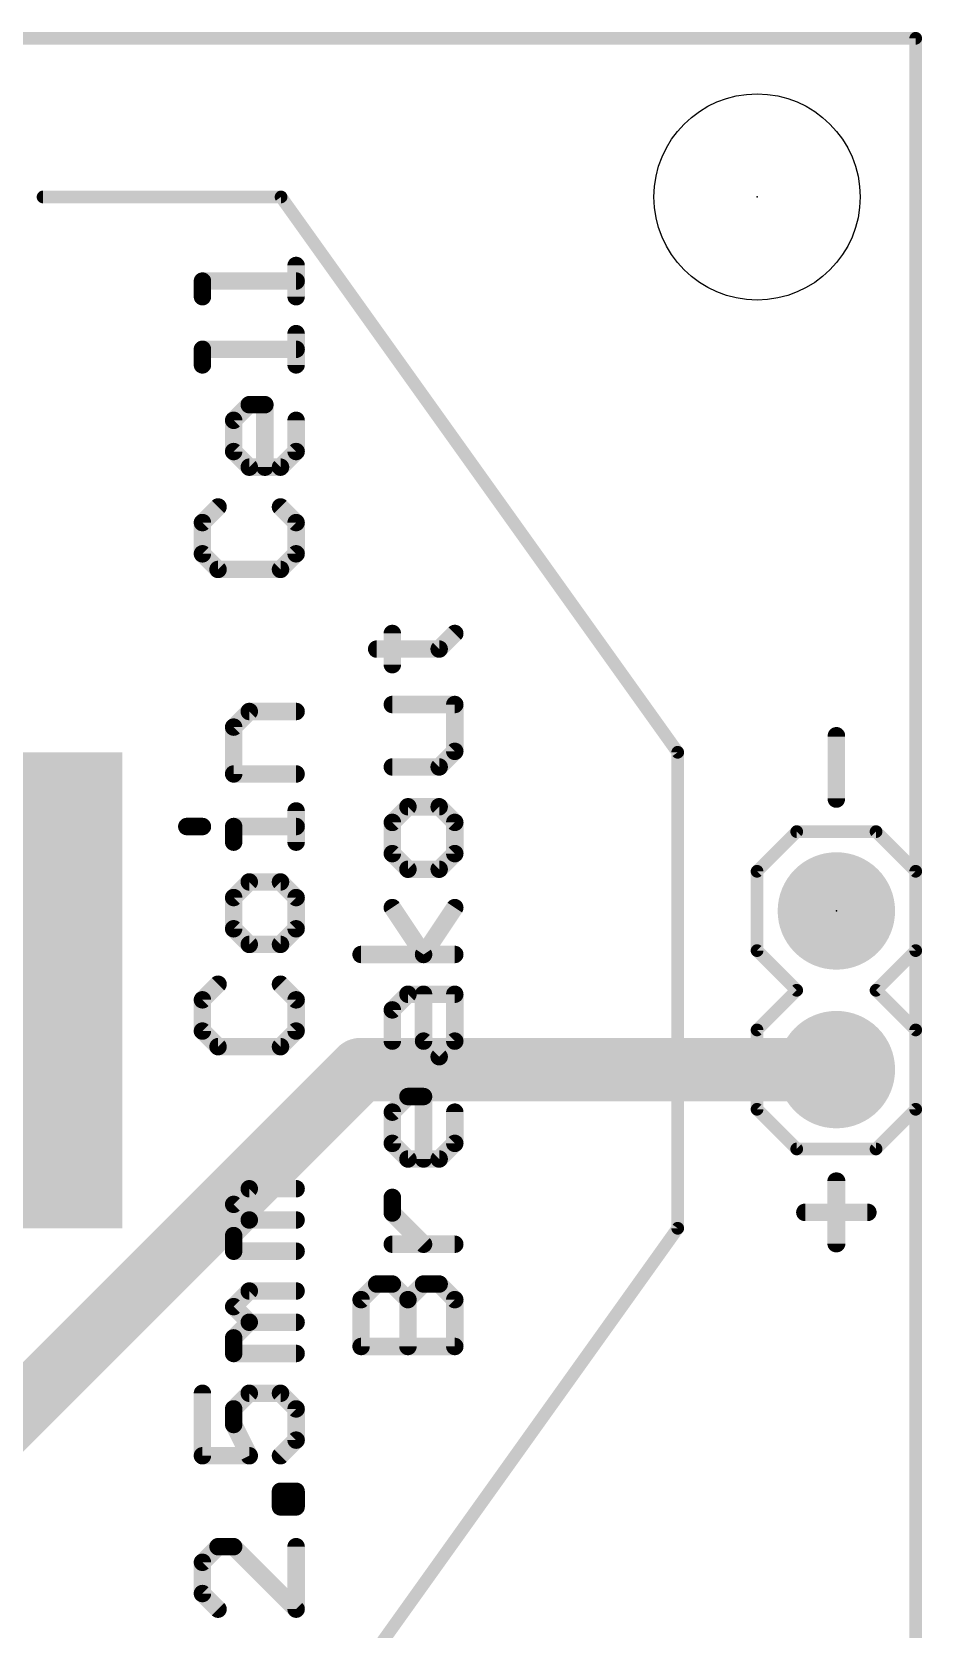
# Model space of a CAD drawing. Extents: x -1.3 to 26.8, y -12.7 to 30.6.
# Drawn here: x 12.52 to 26.77, y 5.01 to 30.58 of the extents above; entities that cross this region are included whole.
import ezdxf

# ---------------------------------------------------------------- set-up
doc = ezdxf.new("R2010")
doc.units = 0
for name, color, linetype in [('1', 12, 'CONTINUOUS'), ('16', 132, 'CONTINUOUS'), ('17', 110, 'CONTINUOUS'), ('20', 53, 'CONTINUOUS'), ('21', 41, 'CONTINUOUS'), ('22', 40, 'CONTINUOUS'), ('23', 53, 'CONTINUOUS'), ('51', 53, 'CONTINUOUS')]:
    doc.layers.add(name, color=color, linetype=linetype)

# ---------------------------------------------------------------- blocks, each defined once
blk = doc.blocks.new('RECT')
blk.add_solid([(-0.5, -0.5), (0.5, -0.5), (-0.5, 0.5), (0.5, 0.5)])
blk = doc.blocks.new('ROUNDP')
at = {"const_width": 0.5}
blk.add_lwpolyline([(0, -0.25, 1), (0, 0.25, 1), (0, -0.25)], format="xyb", dxfattribs=at)

msp = doc.modelspace()

# ---------------------------------------------------------------- linework, layer by layer
at = {"layer": '1'}
for points, const_width in [([(26.67, 30.48), (0, 30.48)], 0.2032), ([(26.67, 0), (26.67, 30.48)], 0.2032), ([(10.16, 6.35), (17.78, 13.97)], 1.016), ([(17.78, 13.97), (25.4, 13.97)], 1.016)]:
    msp.add_lwpolyline(points, dxfattribs=dict(at, const_width=const_width))
for points, const_width in [([(26.7208, 30.48, 1), (26.6192, 30.48)], 0.1016), ([(26.67, 30.4292, 1), (26.67, 30.5308)], 0.1016), ([(17.78, 14.224, 1), (17.78, 13.716)], 0.508), ([(17.9596, 13.7904, 1), (17.6004, 14.1496)], 0.508), ([(25.4, 13.716, 1), (25.4, 14.224)], 0.508)]:
    msp.add_lwpolyline(points, format="xyb", dxfattribs=dict(at, const_width=const_width))
at = {"layer": '16', "const_width": 0.2032}
for points in [[(26.67, 30.48), (0, 30.48)], [(26.67, 0), (26.67, 30.48)]]:
    msp.add_lwpolyline(points, dxfattribs=at)
at = {"layer": '16', "const_width": 0.1016}
for points in [[(26.7208, 30.48, 1), (26.6192, 30.48)], [(26.67, 30.4292, 1), (26.67, 30.5308)]]:
    msp.add_lwpolyline(points, format="xyb", dxfattribs=at)
at = {"layer": '20', "const_width": 0.2032}
for points in [[(26.67, 30.48), (0, 30.48)], [(26.67, 0), (26.67, 30.48)]]:
    msp.add_lwpolyline(points, dxfattribs=at)
at = {"layer": '20', "const_width": 0.1016}
for points in [[(26.7208, 30.48, 1), (26.6192, 30.48)], [(26.67, 30.4292, 1), (26.67, 30.5308)]]:
    msp.add_lwpolyline(points, format="xyb", dxfattribs=at)
at = {"layer": '20'}
msp.add_circle((24.13, 27.94), 1.651, dxfattribs=at)
at = {"layer": '21'}
for points, const_width in [([(16.7513, 26.343), (16.7513, 26.843)], 0.2794), ([(15.2514, 26.343), (15.2514, 26.593)], 0.2794), ([(15.2514, 26.593), (16.7513, 26.593)], 0.2794), ([(16.7513, 25.2516), (16.7513, 25.7516)], 0.2794), ([(15.2514, 25.2516), (15.2514, 25.5016)], 0.2794), ([(15.2514, 25.5016), (16.7513, 25.5016)], 0.2794), ([(15.7514, 24.3644), (16.0014, 24.6144)], 0.2794), ([(16.0014, 24.6144), (16.2513, 24.6144)], 0.2794), ([(16.2513, 24.6144), (16.2513, 23.6144)], 0.2794), ([(15.7514, 23.8644), (15.7514, 24.3644)], 0.2794), ([(16.7513, 24.3644), (16.7513, 23.8644)], 0.2794), ([(16.0014, 23.6144), (15.7514, 23.8644)], 0.2794), ([(16.7513, 23.8644), (16.5013, 23.6144)], 0.2794), ([(16.5013, 23.6144), (16.0014, 23.6144)], 0.2794), ([(15.5014, 22.9772), (15.2514, 22.7272)], 0.2794), ([(16.7513, 22.7272), (16.5013, 22.9772)], 0.2794), ([(15.2514, 22.7272), (15.2514, 22.2273)], 0.2794), ([(16.7513, 22.2273), (16.7513, 22.7272)], 0.2794), ([(15.2514, 22.2273), (15.5014, 21.9773)], 0.2794), ([(16.5013, 21.9773), (16.7513, 22.2273)], 0.2794), ([(15.5014, 21.9773), (16.5013, 21.9773)], 0.2794), ([(18.2914, 20.4521), (18.2914, 20.952)], 0.2794), ([(19.0413, 20.7021), (19.2913, 20.952)], 0.2794), ([(18.0414, 20.7021), (19.0413, 20.7021)], 0.2794), ([(19.2913, 19.8148), (18.2914, 19.8148)], 0.2794), ([(19.2913, 19.0649), (19.2913, 19.8148)], 0.2794), ([(15.7514, 19.4529), (16.0014, 19.7029)], 0.2794), ([(16.0014, 19.7029), (16.7513, 19.7029)], 0.2794), ([(15.7514, 18.703), (15.7514, 19.4529)], 0.2794), ([(25.3994, 18.3007), (25.3994, 19.3006)], 0.2794), ([(19.0413, 18.8149), (19.2913, 19.0649)], 0.2794), ([(18.2914, 18.8149), (19.0413, 18.8149)], 0.2794), ([(16.7513, 18.703), (15.7514, 18.703)], 0.2794), ([(16.7513, 17.6115), (16.7513, 18.1115)], 0.2794), ([(18.5414, 18.1777), (18.2914, 17.9277)], 0.2794), ([(19.0413, 18.1777), (18.5414, 18.1777)], 0.2794), ([(19.2913, 17.9277), (19.0413, 18.1777)], 0.2794), ([(15.0014, 17.8615), (15.2514, 17.8615)], 0.2794), ([(15.7514, 17.6115), (15.7514, 17.8615)], 0.2794), ([(15.7514, 17.8615), (16.7513, 17.8615)], 0.2794), ([(18.2914, 17.9277), (18.2914, 17.4277)], 0.2794), ([(19.2913, 17.4277), (19.2913, 17.9277)], 0.2794), ([(24.765, 17.78), (24.13, 17.145)], 0.2032), ([(26.035, 17.78), (24.765, 17.78)], 0.2032), ([(26.67, 17.145), (26.035, 17.78)], 0.2032), ([(18.2914, 17.4277), (18.5414, 17.1778)], 0.2794), ([(19.0413, 17.1778), (19.2913, 17.4277)], 0.2794), ([(18.5414, 17.1778), (19.0413, 17.1778)], 0.2794), ([(24.13, 15.875), (24.13, 17.145)], 0.2032), ([(26.67, 17.145), (26.67, 15.875)], 0.2032), ([(16.0014, 16.9743), (15.7514, 16.7243)], 0.2794), ([(16.5013, 16.9743), (16.0014, 16.9743)], 0.2794), ([(16.7513, 16.7243), (16.5013, 16.9743)], 0.2794), ([(15.7514, 16.7243), (15.7514, 16.2244)], 0.2794), ([(16.7513, 16.2244), (16.7513, 16.7243)], 0.2794), ([(18.7913, 15.8135), (18.2914, 16.5634)], 0.2794), ([(19.2913, 16.5634), (18.7913, 15.8135)], 0.2794), ([(15.7514, 16.2244), (16.0014, 15.9744)], 0.2794), ([(16.5013, 15.9744), (16.7513, 16.2244)], 0.2794), ([(16.0014, 15.9744), (16.5013, 15.9744)], 0.2794), ([(19.2913, 15.8135), (17.7914, 15.8135)], 0.2794), ([(24.765, 15.24), (24.13, 15.875)], 0.2032), ([(26.67, 15.875), (26.035, 15.24)], 0.2032), ([(15.5014, 15.3371), (15.2514, 15.0872)], 0.2794), ([(16.7513, 15.0872), (16.5013, 15.3371)], 0.2794), ([(24.13, 14.605), (24.765, 15.24)], 0.2032), ([(26.035, 15.24), (26.67, 14.605)], 0.2032), ([(15.2514, 15.0872), (15.2514, 14.5872)], 0.2794), ([(16.7513, 14.5872), (16.7513, 15.0872)], 0.2794), ([(18.2914, 14.9263), (18.5414, 15.1762)], 0.2794), ([(18.5414, 15.1762), (19.2913, 15.1762)], 0.2794), ([(18.7913, 14.4263), (18.7913, 15.1762)], 0.2794), ([(19.2913, 15.1762), (19.2913, 14.4263)], 0.2794), ([(18.2914, 14.4263), (18.2914, 14.9263)], 0.2794), ([(15.2514, 14.5872), (15.5014, 14.3372)], 0.2794), ([(16.5013, 14.3372), (16.7513, 14.5872)], 0.2794), ([(24.13, 13.335), (24.13, 14.605)], 0.2032), ([(26.67, 14.605), (26.67, 13.335)], 0.2032), ([(15.5014, 14.3372), (16.5013, 14.3372)], 0.2794), ([(19.0413, 14.1763), (18.7913, 14.4263)], 0.2794), ([(19.2913, 14.4263), (19.0413, 14.1763)], 0.2794), ([(18.2914, 13.2891), (18.5414, 13.5391)], 0.2794), ([(18.5414, 13.5391), (18.7913, 13.5391)], 0.2794), ([(18.7913, 13.5391), (18.7913, 12.5392)], 0.2794), ([(18.2914, 12.7891), (18.2914, 13.2891)], 0.2794), ([(19.2913, 13.2891), (19.2913, 12.7891)], 0.2794), ([(24.765, 12.7), (24.13, 13.335)], 0.2032), ([(26.67, 13.335), (26.035, 12.7)], 0.2032), ([(18.5414, 12.5392), (18.2914, 12.7891)], 0.2794), ([(19.2913, 12.7891), (19.0413, 12.5392)], 0.2794), ([(26.035, 12.7), (24.765, 12.7)], 0.2032), ([(19.0413, 12.5392), (18.5414, 12.5392)], 0.2794), ([(25.4047, 12.1846), (25.4047, 11.1847)], 0.2794), ([(15.7514, 11.8128), (16.0014, 12.0628)], 0.2794), ([(16.0014, 12.0628), (16.7513, 12.0628)], 0.2794), ([(18.2914, 11.6748), (18.2914, 11.9248)], 0.2794), ([(16.0014, 11.5629), (15.7514, 11.8128)], 0.2794), ([(18.7913, 11.1749), (18.2914, 11.6748)], 0.2794), ([(24.9047, 11.6846), (25.9046, 11.6846)], 0.2794), ([(15.7514, 11.3129), (16.0014, 11.5629)], 0.2794), ([(16.0014, 11.5629), (16.7513, 11.5629)], 0.2794), ([(15.7514, 11.0629), (15.7514, 11.3129)], 0.2794), ([(19.2913, 11.1749), (18.2914, 11.1749)], 0.2794), ([(16.7513, 11.0629), (15.7514, 11.0629)], 0.2794), ([(15.7514, 10.1757), (16.0014, 10.4257)], 0.2794), ([(16.0014, 10.4257), (16.7513, 10.4257)], 0.2794), ([(17.7914, 10.2876), (18.0414, 10.5376)], 0.2794), ([(18.0414, 10.5376), (18.2914, 10.5376)], 0.2794), ([(18.2914, 10.5376), (18.5414, 10.2876)], 0.2794), ([(18.5414, 10.2876), (18.7913, 10.5376)], 0.2794), ([(18.7913, 10.5376), (19.0413, 10.5376)], 0.2794), ([(19.0413, 10.5376), (19.2913, 10.2876)], 0.2794), ([(16.0014, 9.9257), (15.7514, 10.1757)], 0.2794), ([(17.7914, 9.5377), (17.7914, 10.2876)], 0.2794), ([(18.5414, 9.5377), (18.5414, 10.2876)], 0.2794), ([(19.2913, 10.2876), (19.2913, 9.5377)], 0.2794), ([(15.7514, 9.6757), (16.0014, 9.9257)], 0.2794), ([(16.0014, 9.9257), (16.7513, 9.9257)], 0.2794), ([(15.7514, 9.4257), (15.7514, 9.6757)], 0.2794), ([(16.7513, 9.4257), (15.7514, 9.4257)], 0.2794), ([(19.2913, 9.5377), (17.7914, 9.5377)], 0.2794), ([(15.2514, 8.7885), (15.2514, 7.7886)], 0.2794), ([(15.7514, 8.5385), (16.0014, 8.7885)], 0.2794), ([(16.0014, 8.7885), (16.5013, 8.7885)], 0.2794), ([(16.5013, 8.7885), (16.7513, 8.5385)], 0.2794), ([(15.7514, 8.2886), (15.7514, 8.5385)], 0.2794), ([(16.7513, 8.5385), (16.7513, 8.0386)], 0.2794), ([(16.0014, 7.7886), (15.7514, 8.2886)], 0.2794), ([(15.2514, 7.7886), (16.0014, 7.7886)], 0.2794), ([(16.7513, 8.0386), (16.5013, 7.7886)], 0.2794), ([(16.5013, 6.97), (16.5013, 7.22)], 0.2794), ([(16.5013, 7.22), (16.7513, 7.22)], 0.2794), ([(16.7513, 7.22), (16.7513, 6.97)], 0.2794), ([(16.7513, 6.97), (16.5013, 6.97)], 0.2794), ([(15.5014, 6.3328), (15.2514, 6.0828)], 0.2794), ([(15.7514, 6.3328), (15.5014, 6.3328)], 0.2794), ([(16.7513, 5.3329), (15.7514, 6.3328)], 0.2794), ([(16.7513, 6.3328), (16.7513, 5.3329)], 0.2794), ([(15.2514, 6.0828), (15.2514, 5.5828)], 0.2794), ([(15.2514, 5.5828), (15.5014, 5.3329)], 0.2794)]:
    msp.add_lwpolyline(points, dxfattribs=dict(at, const_width=const_width))
for points, const_width in [([(16.8211, 26.843, 1), (16.6815, 26.843)], 0.1397), ([(15.3213, 26.593, 1), (15.1816, 26.593)], 0.1397), ([(15.2514, 26.6629, 1), (15.2514, 26.5232)], 0.1397), ([(16.7513, 26.5232, 1), (16.7513, 26.6629)], 0.1397), ([(15.1816, 26.343, 1), (15.3213, 26.343)], 0.1397), ([(16.6815, 26.343, 1), (16.8211, 26.343)], 0.1397), ([(16.8211, 25.7516, 1), (16.6815, 25.7516)], 0.1397), ([(15.3213, 25.5016, 1), (15.1816, 25.5016)], 0.1397), ([(15.2514, 25.5714, 1), (15.2514, 25.4317)], 0.1397), ([(16.7513, 25.4317, 1), (16.7513, 25.5714)], 0.1397), ([(15.1816, 25.2516, 1), (15.3213, 25.2516)], 0.1397), ([(16.6815, 25.2516, 1), (16.8211, 25.2516)], 0.1397), ([(16.0014, 24.6842, 1), (16.0014, 24.5445)], 0.1397), ([(16.0508, 24.565, 1), (15.952, 24.6637)], 0.1397), ([(16.3212, 24.6144, 1), (16.1815, 24.6144)], 0.1397), ([(16.2513, 24.5445, 1), (16.2513, 24.6842)], 0.1397), ([(15.8212, 24.3644, 1), (15.6815, 24.3644)], 0.1397), ([(15.702, 24.4138, 1), (15.8008, 24.315)], 0.1397), ([(16.8211, 24.3644, 1), (16.6815, 24.3644)], 0.1397), ([(15.6815, 23.8644, 1), (15.8212, 23.8644)], 0.1397), ([(15.8008, 23.9138, 1), (15.702, 23.815)], 0.1397), ([(16.6815, 23.8644, 1), (16.8211, 23.8644)], 0.1397), ([(16.8007, 23.815, 1), (16.7019, 23.9138)], 0.1397), ([(16.0014, 23.6843, 1), (16.0014, 23.5446)], 0.1397), ([(15.952, 23.565, 1), (16.0508, 23.6638)], 0.1397), ([(16.1815, 23.6144, 1), (16.3212, 23.6144)], 0.1397), ([(16.4519, 23.6638, 1), (16.5507, 23.565)], 0.1397), ([(16.5013, 23.5446, 1), (16.5013, 23.6843)], 0.1397), ([(15.5508, 22.9278, 1), (15.452, 23.0266)], 0.1397), ([(16.5507, 23.0266, 1), (16.4519, 22.9278)], 0.1397), ([(15.3213, 22.7272, 1), (15.1816, 22.7272)], 0.1397), ([(15.202, 22.7766, 1), (15.3008, 22.6778)], 0.1397), ([(16.8211, 22.7272, 1), (16.6815, 22.7272)], 0.1397), ([(16.7019, 22.6778, 1), (16.8007, 22.7766)], 0.1397), ([(15.3008, 22.2766, 1), (15.202, 22.1779)], 0.1397), ([(15.1816, 22.2273, 1), (15.3213, 22.2273)], 0.1397), ([(16.6815, 22.2273, 1), (16.8211, 22.2273)], 0.1397), ([(16.8007, 22.1779, 1), (16.7019, 22.2766)], 0.1397), ([(15.5014, 22.0471, 1), (15.5014, 21.9074)], 0.1397), ([(15.452, 21.9279, 1), (15.5508, 22.0267)], 0.1397), ([(16.4519, 22.0267, 1), (16.5507, 21.9279)], 0.1397), ([(16.5013, 21.9074, 1), (16.5013, 22.0471)], 0.1397), ([(18.3612, 20.952, 1), (18.2215, 20.952)], 0.1397), ([(19.3407, 20.9026, 1), (19.2419, 21.0014)], 0.1397), ([(18.0414, 20.7719, 1), (18.0414, 20.6322)], 0.1397), ([(18.9919, 20.7514, 1), (19.0907, 20.6527)], 0.1397), ([(19.0413, 20.6322, 1), (19.0413, 20.7719)], 0.1397), ([(18.2215, 20.4521, 1), (18.3612, 20.4521)], 0.1397), ([(18.2914, 19.8847, 1), (18.2914, 19.745)], 0.1397), ([(19.3611, 19.8148, 1), (19.2215, 19.8148)], 0.1397), ([(19.2913, 19.745, 1), (19.2913, 19.8847)], 0.1397), ([(16.0014, 19.7727, 1), (16.0014, 19.633)], 0.1397), ([(16.0508, 19.6535, 1), (15.952, 19.7523)], 0.1397), ([(16.7513, 19.633, 1), (16.7513, 19.7727)], 0.1397), ([(15.8212, 19.4529, 1), (15.6815, 19.4529)], 0.1397), ([(15.702, 19.5023, 1), (15.8008, 19.4035)], 0.1397), ([(25.4692, 19.3006, 1), (25.3295, 19.3006)], 0.1397), ([(19.3407, 19.0155, 1), (19.2419, 19.1143)], 0.1397), ([(18.2914, 18.8848, 1), (18.2914, 18.7451)], 0.1397), ([(18.9919, 18.8643, 1), (19.0907, 18.7655)], 0.1397), ([(19.0413, 18.7451, 1), (19.0413, 18.8848)], 0.1397), ([(19.2215, 19.0649, 1), (19.3611, 19.0649)], 0.1397), ([(15.6815, 18.703, 1), (15.8212, 18.703)], 0.1397), ([(15.7514, 18.7728, 1), (15.7514, 18.6331)], 0.1397), ([(16.7513, 18.6331, 1), (16.7513, 18.7728)], 0.1397), ([(16.8211, 18.1115, 1), (16.6815, 18.1115)], 0.1397), ([(18.5414, 18.2475, 1), (18.5414, 18.1078)], 0.1397), ([(18.5908, 18.1283, 1), (18.492, 18.2271)], 0.1397), ([(19.0907, 18.2271, 1), (18.9919, 18.1283)], 0.1397), ([(19.0413, 18.1078, 1), (19.0413, 18.2475)], 0.1397), ([(25.3295, 18.3007, 1), (25.4692, 18.3007)], 0.1397), ([(15.0014, 17.9314, 1), (15.0014, 17.7917)], 0.1397), ([(15.2514, 17.7917, 1), (15.2514, 17.9314)], 0.1397), ([(15.8212, 17.8615, 1), (15.6815, 17.8615)], 0.1397), ([(15.7514, 17.9314, 1), (15.7514, 17.7917)], 0.1397), ([(16.7513, 17.7917, 1), (16.7513, 17.9314)], 0.1397), ([(18.3612, 17.9277, 1), (18.2215, 17.9277)], 0.1397), ([(18.242, 17.9771, 1), (18.3408, 17.8783)], 0.1397), ([(19.3611, 17.9277, 1), (19.2215, 17.9277)], 0.1397), ([(19.2419, 17.8783, 1), (19.3407, 17.9771)], 0.1397), ([(15.6815, 17.6115, 1), (15.8212, 17.6115)], 0.1397), ([(16.6815, 17.6115, 1), (16.8211, 17.6115)], 0.1397), ([(24.765, 17.8308, 1), (24.765, 17.7292)], 0.1016), ([(24.8009, 17.7441, 1), (24.7291, 17.8159)], 0.1016), ([(26.0709, 17.8159, 1), (25.9991, 17.7441)], 0.1016), ([(26.035, 17.7292, 1), (26.035, 17.8308)], 0.1016), ([(18.3408, 17.4771, 1), (18.242, 17.3783)], 0.1397), ([(18.2215, 17.4277, 1), (18.3612, 17.4277)], 0.1397), ([(19.2215, 17.4277, 1), (19.3611, 17.4277)], 0.1397), ([(19.3407, 17.3783, 1), (19.2419, 17.4771)], 0.1397), ([(18.5414, 17.2476, 1), (18.5414, 17.1079)], 0.1397), ([(18.492, 17.1284, 1), (18.5908, 17.2272)], 0.1397), ([(18.9919, 17.2272, 1), (19.0907, 17.1284)], 0.1397), ([(19.0413, 17.1079, 1), (19.0413, 17.2476)], 0.1397), ([(24.1808, 17.145, 1), (24.0792, 17.145)], 0.1016), ([(24.0941, 17.1809, 1), (24.1659, 17.1091)], 0.1016), ([(26.7208, 17.145, 1), (26.6192, 17.145)], 0.1016), ([(26.6341, 17.1091, 1), (26.7059, 17.1809)], 0.1016), ([(16.0014, 17.0441, 1), (16.0014, 16.9044)], 0.1397), ([(16.0508, 16.9249, 1), (15.952, 17.0237)], 0.1397), ([(16.5507, 17.0237, 1), (16.4519, 16.9249)], 0.1397), ([(16.5013, 16.9044, 1), (16.5013, 17.0441)], 0.1397), ([(15.8212, 16.7243, 1), (15.6815, 16.7243)], 0.1397), ([(15.702, 16.7737, 1), (15.8008, 16.6749)], 0.1397), ([(16.8211, 16.7243, 1), (16.6815, 16.7243)], 0.1397), ([(16.7019, 16.6749, 1), (16.8007, 16.7737)], 0.1397), ([(18.3495, 16.6022, 1), (18.2333, 16.5247)], 0.1397), ([(19.3494, 16.5247, 1), (19.2332, 16.6022)], 0.1397), ([(15.8008, 16.2737, 1), (15.702, 16.175)], 0.1397), ([(16.8007, 16.175, 1), (16.7019, 16.2737)], 0.1397), ([(15.6815, 16.2244, 1), (15.8212, 16.2244)], 0.1397), ([(16.0014, 16.0442, 1), (16.0014, 15.9045)], 0.1397), ([(16.5013, 15.9045, 1), (16.5013, 16.0442)], 0.1397), ([(16.6815, 16.2244, 1), (16.8211, 16.2244)], 0.1397), ([(15.952, 15.925, 1), (16.0508, 16.0238)], 0.1397), ([(16.4519, 16.0238, 1), (16.5507, 15.925)], 0.1397), ([(17.7914, 15.8833, 1), (17.7914, 15.7436)], 0.1397), ([(18.7332, 15.8522, 1), (18.8495, 15.7747)], 0.1397), ([(18.7332, 15.7747, 1), (18.8495, 15.8522)], 0.1397), ([(19.2913, 15.7436, 1), (19.2913, 15.8833)], 0.1397), ([(24.1659, 15.9109, 1), (24.0941, 15.8391)], 0.1016), ([(24.0792, 15.875, 1), (24.1808, 15.875)], 0.1016), ([(26.6192, 15.875, 1), (26.7208, 15.875)], 0.1016), ([(26.7059, 15.8391, 1), (26.6341, 15.9109)], 0.1016), ([(15.5508, 15.2877, 1), (15.452, 15.3865)], 0.1397), ([(16.5507, 15.3865, 1), (16.4519, 15.2877)], 0.1397), ([(24.8009, 15.2041, 1), (24.7291, 15.2759)], 0.1016), ([(26.0709, 15.2759, 1), (25.9991, 15.2041)], 0.1016), ([(15.3213, 15.0872, 1), (15.1816, 15.0872)], 0.1397), ([(15.202, 15.1365, 1), (15.3008, 15.0378)], 0.1397), ([(16.8211, 15.0872, 1), (16.6815, 15.0872)], 0.1397), ([(16.7019, 15.0378, 1), (16.8007, 15.1365)], 0.1397), ([(18.5414, 15.2461, 1), (18.5414, 15.1064)], 0.1397), ([(18.5908, 15.1268, 1), (18.492, 15.2256)], 0.1397), ([(18.8612, 15.1762, 1), (18.7215, 15.1762)], 0.1397), ([(19.3611, 15.1762, 1), (19.2215, 15.1762)], 0.1397), ([(19.2913, 15.1064, 1), (19.2913, 15.2461)], 0.1397), ([(24.7291, 15.2041, 1), (24.8009, 15.2759)], 0.1016), ([(25.9991, 15.2759, 1), (26.0709, 15.2041)], 0.1016), ([(18.3612, 14.9263, 1), (18.2215, 14.9263)], 0.1397), ([(18.242, 14.9756, 1), (18.3408, 14.8769)], 0.1397), ([(15.3008, 14.6366, 1), (15.202, 14.5378)], 0.1397), ([(15.1816, 14.5872, 1), (15.3213, 14.5872)], 0.1397), ([(16.6815, 14.5872, 1), (16.8211, 14.5872)], 0.1397), ([(16.8007, 14.5378, 1), (16.7019, 14.6366)], 0.1397), ([(24.1808, 14.605, 1), (24.0792, 14.605)], 0.1016), ([(24.0941, 14.6409, 1), (24.1659, 14.5691)], 0.1016), ([(26.7208, 14.605, 1), (26.6192, 14.605)], 0.1016), ([(26.6341, 14.5691, 1), (26.7059, 14.6409)], 0.1016), ([(15.5014, 14.4071, 1), (15.5014, 14.2674)], 0.1397), ([(15.452, 14.2878, 1), (15.5508, 14.3866)], 0.1397), ([(16.4519, 14.3866, 1), (16.5507, 14.2878)], 0.1397), ([(16.5013, 14.2674, 1), (16.5013, 14.4071)], 0.1397), ([(18.2215, 14.4263, 1), (18.3612, 14.4263)], 0.1397), ([(18.8407, 14.4757, 1), (18.7419, 14.3769)], 0.1397), ([(18.7215, 14.4263, 1), (18.8612, 14.4263)], 0.1397), ([(19.2215, 14.4263, 1), (19.3611, 14.4263)], 0.1397), ([(19.3407, 14.3769, 1), (19.2419, 14.4757)], 0.1397), ([(18.9919, 14.2257, 1), (19.0907, 14.1269)], 0.1397), ([(18.9919, 14.1269, 1), (19.0907, 14.2257)], 0.1397), ([(18.5414, 13.6089, 1), (18.5414, 13.4692)], 0.1397), ([(18.5908, 13.4897, 1), (18.492, 13.5885)], 0.1397), ([(18.8612, 13.5391, 1), (18.7215, 13.5391)], 0.1397), ([(18.7913, 13.4692, 1), (18.7913, 13.6089)], 0.1397), ([(18.3612, 13.2891, 1), (18.2215, 13.2891)], 0.1397), ([(18.242, 13.3385, 1), (18.3408, 13.2397)], 0.1397), ([(19.3611, 13.2891, 1), (19.2215, 13.2891)], 0.1397), ([(24.1659, 13.3709, 1), (24.0941, 13.2991)], 0.1016), ([(24.0792, 13.335, 1), (24.1808, 13.335)], 0.1016), ([(26.6192, 13.335, 1), (26.7208, 13.335)], 0.1016), ([(26.7059, 13.2991, 1), (26.6341, 13.3709)], 0.1016), ([(18.3408, 12.8385, 1), (18.242, 12.7397)], 0.1397), ([(18.2215, 12.7891, 1), (18.3612, 12.7891)], 0.1397), ([(19.2215, 12.7891, 1), (19.3611, 12.7891)], 0.1397), ([(19.3407, 12.7397, 1), (19.2419, 12.8385)], 0.1397), ([(24.765, 12.7508, 1), (24.765, 12.6492)], 0.1016), ([(24.7291, 12.6641, 1), (24.8009, 12.7359)], 0.1016), ([(25.9991, 12.7359, 1), (26.0709, 12.6641)], 0.1016), ([(26.035, 12.6492, 1), (26.035, 12.7508)], 0.1016), ([(18.5414, 12.609, 1), (18.5414, 12.4693)], 0.1397), ([(18.492, 12.4898, 1), (18.5908, 12.5885)], 0.1397), ([(18.7215, 12.5392, 1), (18.8612, 12.5392)], 0.1397), ([(18.9919, 12.5885, 1), (19.0907, 12.4898)], 0.1397), ([(19.0413, 12.4693, 1), (19.0413, 12.609)], 0.1397), ([(25.4745, 12.1846, 1), (25.3348, 12.1846)], 0.1397), ([(16.0014, 12.1327, 1), (16.0014, 11.993)], 0.1397), ([(16.0508, 12.0134, 1), (15.952, 12.1122)], 0.1397), ([(16.7513, 11.993, 1), (16.7513, 12.1327)], 0.1397), ([(18.3612, 11.9248, 1), (18.2215, 11.9248)], 0.1397), ([(15.8008, 11.8622, 1), (15.702, 11.7635)], 0.1397), ([(15.702, 11.8622, 1), (15.8008, 11.7635)], 0.1397), ([(18.3408, 11.7242, 1), (18.242, 11.6254)], 0.1397), ([(24.9047, 11.7545, 1), (24.9047, 11.6148)], 0.1397), ([(25.9046, 11.6148, 1), (25.9046, 11.7545)], 0.1397), ([(16.0014, 11.6327, 1), (16.0014, 11.493)], 0.1397), ([(15.952, 11.5135, 1), (16.0508, 11.6123)], 0.1397), ([(16.0508, 11.5135, 1), (15.952, 11.6123)], 0.1397), ([(16.7513, 11.493, 1), (16.7513, 11.6327)], 0.1397), ([(18.2215, 11.6748, 1), (18.3612, 11.6748)], 0.1397), ([(15.8212, 11.3129, 1), (15.6815, 11.3129)], 0.1397), ([(15.702, 11.3623, 1), (15.8008, 11.2635)], 0.1397), ([(18.2914, 11.2447, 1), (18.2914, 11.105)], 0.1397), ([(18.7419, 11.1255, 1), (18.8407, 11.2242)], 0.1397), ([(19.2913, 11.105, 1), (19.2913, 11.2447)], 0.1397), ([(25.3348, 11.1847, 1), (25.4745, 11.1847)], 0.1397), ([(15.6815, 11.0629, 1), (15.8212, 11.0629)], 0.1397), ([(15.7514, 11.1328, 1), (15.7514, 10.9931)], 0.1397), ([(16.7513, 10.9931, 1), (16.7513, 11.1328)], 0.1397), ([(16.0014, 10.4955, 1), (16.0014, 10.3558)], 0.1397), ([(16.0508, 10.3763, 1), (15.952, 10.4751)], 0.1397), ([(16.7513, 10.3558, 1), (16.7513, 10.4955)], 0.1397), ([(18.0414, 10.6075, 1), (18.0414, 10.4678)], 0.1397), ([(18.0908, 10.4882, 1), (17.992, 10.587)], 0.1397), ([(18.3408, 10.587, 1), (18.242, 10.4882)], 0.1397), ([(18.2914, 10.4678, 1), (18.2914, 10.6075)], 0.1397), ([(18.7913, 10.6075, 1), (18.7913, 10.4678)], 0.1397), ([(18.8407, 10.4882, 1), (18.7419, 10.587)], 0.1397), ([(19.0907, 10.587, 1), (18.9919, 10.4882)], 0.1397), ([(19.0413, 10.4678, 1), (19.0413, 10.6075)], 0.1397), ([(15.8008, 10.2251, 1), (15.702, 10.1263)], 0.1397), ([(15.702, 10.2251, 1), (15.8008, 10.1263)], 0.1397), ([(17.8613, 10.2876, 1), (17.7216, 10.2876)], 0.1397), ([(17.742, 10.337, 1), (17.8408, 10.2382)], 0.1397), ([(18.6112, 10.2876, 1), (18.4715, 10.2876)], 0.1397), ([(18.492, 10.337, 1), (18.5908, 10.2382)], 0.1397), ([(18.492, 10.2382, 1), (18.5908, 10.337)], 0.1397), ([(19.3611, 10.2876, 1), (19.2215, 10.2876)], 0.1397), ([(19.2419, 10.2382, 1), (19.3407, 10.337)], 0.1397), ([(16.0014, 9.9956, 1), (16.0014, 9.8559)], 0.1397), ([(15.952, 9.8763, 1), (16.0508, 9.9751)], 0.1397), ([(16.0508, 9.8763, 1), (15.952, 9.9751)], 0.1397), ([(16.7513, 9.8559, 1), (16.7513, 9.9956)], 0.1397), ([(15.8212, 9.6757, 1), (15.6815, 9.6757)], 0.1397), ([(15.702, 9.7251, 1), (15.8008, 9.6263)], 0.1397), ([(15.6815, 9.4257, 1), (15.8212, 9.4257)], 0.1397), ([(15.7514, 9.4956, 1), (15.7514, 9.3559)], 0.1397), ([(16.7513, 9.3559, 1), (16.7513, 9.4956)], 0.1397), ([(17.7914, 9.6076, 1), (17.7914, 9.4679)], 0.1397), ([(17.7216, 9.5377, 1), (17.8613, 9.5377)], 0.1397), ([(18.4715, 9.5377, 1), (18.6112, 9.5377)], 0.1397), ([(19.2215, 9.5377, 1), (19.3611, 9.5377)], 0.1397), ([(19.2913, 9.4679, 1), (19.2913, 9.6076)], 0.1397), ([(15.3213, 8.7885, 1), (15.1816, 8.7885)], 0.1397), ([(16.0014, 8.8584, 1), (16.0014, 8.7187)], 0.1397), ([(16.0508, 8.7391, 1), (15.952, 8.8379)], 0.1397), ([(16.5507, 8.8379, 1), (16.4519, 8.7391)], 0.1397), ([(16.5013, 8.7187, 1), (16.5013, 8.8584)], 0.1397), ([(15.8212, 8.5385, 1), (15.6815, 8.5385)], 0.1397), ([(15.702, 8.5879, 1), (15.8008, 8.4891)], 0.1397), ([(16.8211, 8.5385, 1), (16.6815, 8.5385)], 0.1397), ([(16.7019, 8.4891, 1), (16.8007, 8.5879)], 0.1397), ([(15.6815, 8.2886, 1), (15.8212, 8.2886)], 0.1397), ([(15.8139, 8.3198, 1), (15.6889, 8.2573)], 0.1397), ([(15.2514, 7.8584, 1), (15.2514, 7.7187)], 0.1397), ([(16.0014, 7.7187, 1), (16.0014, 7.8584)], 0.1397), ([(16.6815, 8.0386, 1), (16.8211, 8.0386)], 0.1397), ([(16.8007, 7.9892, 1), (16.7019, 8.088)], 0.1397), ([(15.1816, 7.7886, 1), (15.3213, 7.7886)], 0.1397), ([(15.9389, 7.7574, 1), (16.0638, 7.8198)], 0.1397), ([(16.4519, 7.838, 1), (16.5507, 7.7392)], 0.1397), ([(16.5013, 7.2898, 1), (16.5013, 7.1501)], 0.1397), ([(16.5712, 7.22, 1), (16.4315, 7.22)], 0.1397), ([(16.8211, 7.22, 1), (16.6815, 7.22)], 0.1397), ([(16.7513, 7.1501, 1), (16.7513, 7.2898)], 0.1397), ([(16.5013, 7.0399, 1), (16.5013, 6.9002)], 0.1397), ([(16.4315, 6.97, 1), (16.5712, 6.97)], 0.1397), ([(16.6815, 6.97, 1), (16.8211, 6.97)], 0.1397), ([(16.7513, 6.9002, 1), (16.7513, 7.0399)], 0.1397), ([(15.5014, 6.4026, 1), (15.5014, 6.2629)], 0.1397), ([(15.5508, 6.2834, 1), (15.452, 6.3822)], 0.1397), ([(15.8008, 6.3822, 1), (15.702, 6.2834)], 0.1397), ([(15.7514, 6.2629, 1), (15.7514, 6.4026)], 0.1397), ([(16.8211, 6.3328, 1), (16.6815, 6.3328)], 0.1397), ([(15.3213, 6.0828, 1), (15.1816, 6.0828)], 0.1397), ([(15.202, 6.1322, 1), (15.3008, 6.0334)], 0.1397), ([(15.3008, 5.6322, 1), (15.202, 5.5334)], 0.1397), ([(15.1816, 5.5828, 1), (15.3213, 5.5828)], 0.1397), ([(15.452, 5.2835, 1), (15.5508, 5.3822)], 0.1397), ([(16.6815, 5.3329, 1), (16.8211, 5.3329)], 0.1397), ([(16.7019, 5.2835, 1), (16.8007, 5.3822)], 0.1397)]:
    msp.add_lwpolyline(points, format="xyb", dxfattribs=dict(at, const_width=const_width))
at = {"layer": '22'}
for points, const_width in [([(16.51, 27.94), (12.7, 27.94)], 0.2032), ([(22.86, 19.05), (16.51, 27.94)], 0.2032), ([(25.4006, 18.3145), (25.4006, 19.3145)], 0.2794), ([(22.86, 19.05), (22.86, 11.43)], 0.2032), ([(25.3953, 12.1846), (25.3953, 11.1847)], 0.2794), ([(25.8953, 11.6846), (24.8954, 11.6846)], 0.2794), ([(22.86, 11.43), (16.51, 2.54)], 0.2032)]:
    msp.add_lwpolyline(points, dxfattribs=dict(at, const_width=const_width))
for points, const_width in [([(12.7, 27.9908, 1), (12.7, 27.8892)], 0.1016), ([(16.5513, 27.9695, 1), (16.4687, 27.9105)], 0.1016), ([(16.51, 27.8892, 1), (16.51, 27.9908)], 0.1016), ([(25.4705, 19.3145, 1), (25.3308, 19.3145)], 0.1397), ([(22.9108, 19.05, 1), (22.8092, 19.05)], 0.1016), ([(22.8187, 19.0205, 1), (22.9013, 19.0795)], 0.1016), ([(25.3308, 18.3145, 1), (25.4705, 18.3145)], 0.1397), ([(25.4652, 12.1846, 1), (25.3255, 12.1846)], 0.1397), ([(24.8954, 11.7545, 1), (24.8954, 11.6148)], 0.1397), ([(25.8953, 11.6148, 1), (25.8953, 11.7545)], 0.1397), ([(22.9013, 11.4005, 1), (22.8187, 11.4595)], 0.1016), ([(22.8092, 11.43, 1), (22.9108, 11.43)], 0.1016), ([(25.3255, 11.1847, 1), (25.4652, 11.1847)], 0.1397)]:
    msp.add_lwpolyline(points, format="xyb", dxfattribs=dict(at, const_width=const_width))
at = {"layer": '23'}
for p in [(24.13, 27.94), (25.4, 16.51)]:
    msp.add_point(p, dxfattribs=at)

# ---------------------------------------------------------------- block references
at = {"layer": '16', "xscale": 7.62, "yscale": 7.62, "rotation": 270}
msp.add_blockref('RECT', (10.16, 15.24), dxfattribs=at)
at = {"layer": '17', "xscale": 1.8796, "yscale": 1.8796}
for p in [(25.4, 16.51), (25.4, 16.51), (25.4, 13.97), (25.4, 13.97)]:
    msp.add_blockref('ROUNDP', p, dxfattribs=at)
at = {"layer": '51', "xscale": 0.508, "yscale": 0.508, "rotation": 270}
for p in [(25.4, 16.51), (25.4, 13.97)]:
    msp.add_blockref('RECT', p, dxfattribs=at)

doc.saveas('drawing.dxf')
